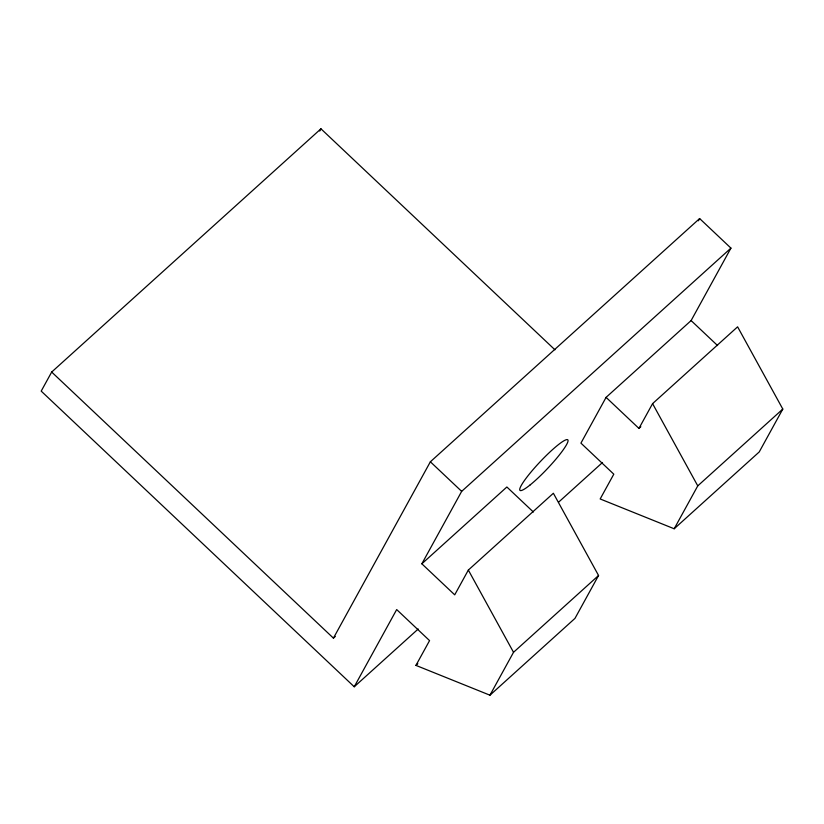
<?xml version="1.0" encoding="UTF-8"?>
<svg xmlns="http://www.w3.org/2000/svg" width="824" height="824" viewBox="0 0 824 824"><rect width="100%" height="100%" fill="white"/><g stroke="black" fill="none" stroke-linecap="round" stroke-linejoin="round"><path stroke-width="1.24" d="M554.954 349.809L320.948 128.802L51.685 372.046L41.2 391.112L354.238 686.773L418.221 628.98M319.722 131.047L320.948 128.802M51.685 372.046L333.421 638.136L430.365 461.79L699.638 218.556L730.939 248.117L691.109 320.567L606.083 397.374L580.93 443.127L613.798 474.181L600.171 498.963L674.187 528.771L759.223 451.954L782.8 409.065L737.604 326.829L652.577 403.636L638.95 428.418L606.083 397.374M354.238 686.773L396.684 609.564L429.562 640.609L415.935 665.39L489.95 695.199L574.977 618.381L598.564 575.492L553.368 493.257L468.341 570.064L454.714 594.846L421.847 563.801L461.667 491.362L730.939 248.117M698.402 220.801L699.638 218.556M489.95 695.199L513.527 652.299L598.564 575.492M674.187 528.771L697.763 485.872L782.8 409.065M333.421 638.136L335.327 636.416M421.847 563.801L506.873 486.994L533.355 512.003M638.95 428.418L640.835 426.719M558.579 502.187L602.509 462.501M415.935 665.39L417.82 663.681M691.109 320.567L717.591 345.575M430.365 461.79L461.667 491.362M652.577 403.636L697.763 485.872M468.341 570.064L513.527 652.299M529.935 485.099A34.804 5.006 -46.6 0 0 567.973 441.324A34.804 5.006 -46.6 0 0 533.798 468.763A34.804 5.006 -46.6 0 0 529.935 485.099"/></g></svg>
